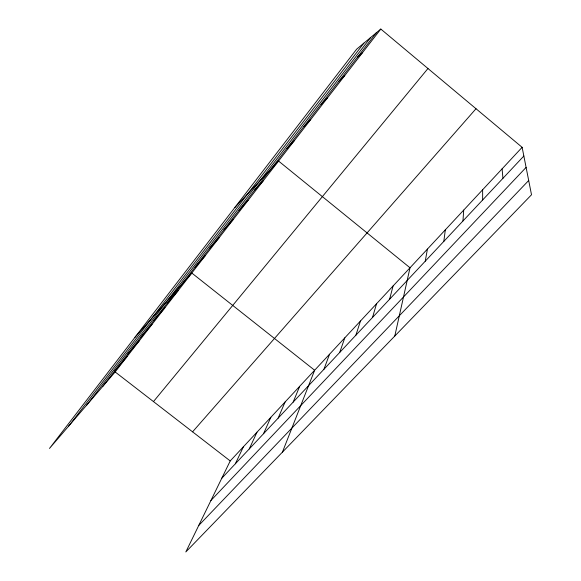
<?xml version="1.0" encoding="UTF-8"?>
<svg xmlns="http://www.w3.org/2000/svg" width="581" height="581" viewBox="0 0 581 581"><rect width="100%" height="100%" fill="white"/><g stroke="black" fill="none" stroke-linecap="round" stroke-linejoin="round"><path stroke-width="0.87" d="M462.963 220.962L463.711 210.09M443.833 241.369L445.315 229.851M425.248 261.196L427.427 249.075M394.789 336.043L410.012 267.783L278.553 161.039L234.76 207.599M389.619 299.208L393.061 285.997M372.53 317.437L376.553 303.725M355.899 335.179L360.474 321.002M339.703 352.449L344.809 337.837M323.937 369.269L329.536 354.243M282.424 452.141L314.641 370.25L191.795 273.034L134.988 337.292M293.165 402.103L299.68 386.321M278.146 418.124L285.089 401.994M263.513 433.731L270.862 417.274M249.249 448.953L256.984 432.191M235.341 463.791L243.439 446.738M522.13 147.327L230.221 460.944L185.826 551.95L531.513 194.773L522.13 147.327L380.809 29.05L356.611 49.211L49.487 448.445L115.161 371.963L380.809 29.05M68.616 426.163L363.909 43.125M86.634 405.175L370.591 37.562M102.684 386.488L376.394 32.725M153.464 401.587L427.965 68.514M114.936 370.656L127.152 356.48M127.493 354.425L139.44 340.619M140.384 337.764L152.04 324.358M153.609 320.668L164.953 307.683M167.19 303.122L178.2 290.58M192.58 431.836L476.006 108.727M195.027 267.137L205.333 255.567M209.298 248.69L219.219 237.636M223.961 229.742L233.468 219.24M239.023 210.271L248.094 200.358M254.514 190.256L263.12 180.967M221.775 478.265L523.851 156.013M210.91 500.517L526.103 167.401M286.825 148.489L294.414 140.566M198.738 525.478L528.695 180.502M303.696 126.687L310.726 119.519M321.061 104.246L327.495 97.862M338.948 81.122L344.751 75.588M357.388 57.294L362.515 52.66M115.161 371.963L230.221 460.944M502.093 168.853L502.943 178.309M482.629 189.762L482.658 199.951"/></g></svg>
